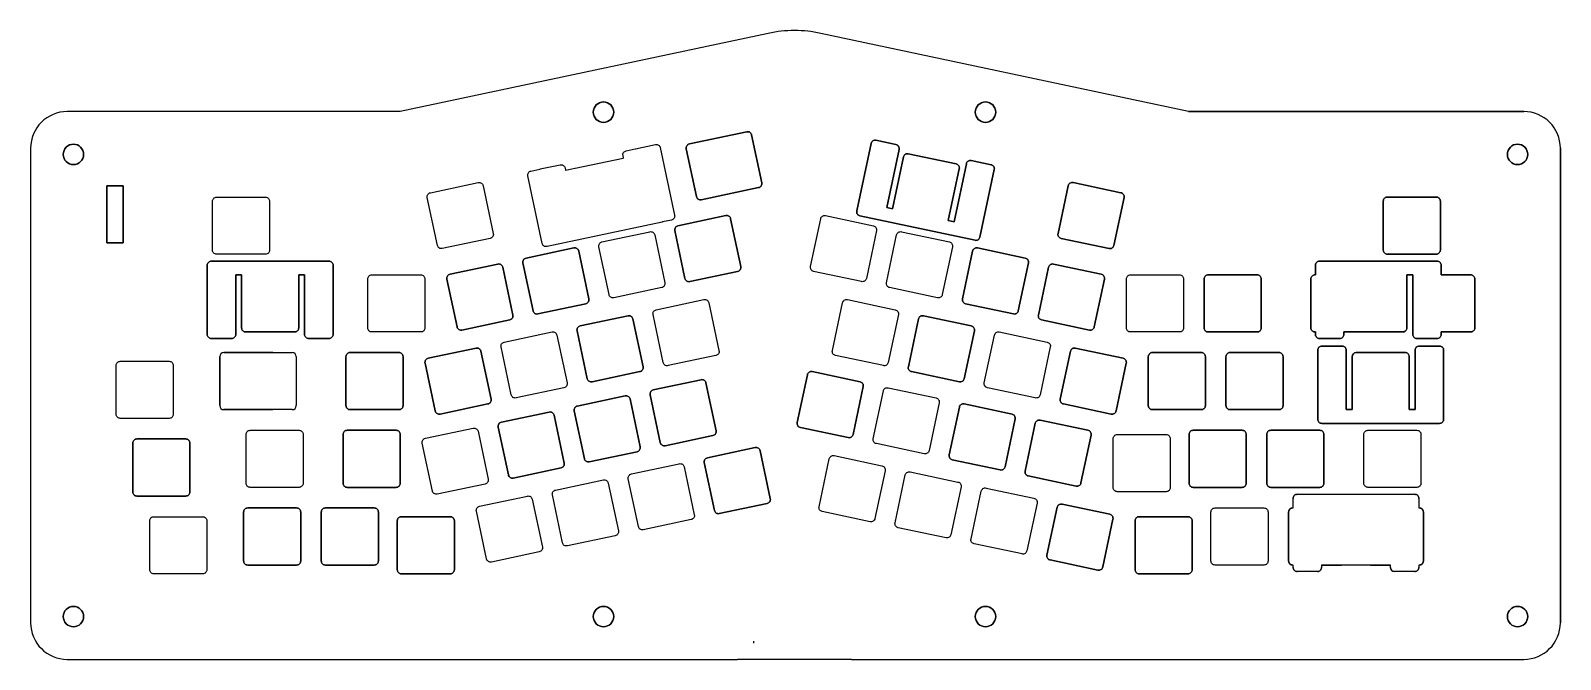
# Model space of a CAD drawing. Header units: millimetres. Extents: x 524 to 900, y -643 to -489.
import ezdxf

# ---------------------------------------------------------------- set-up
doc = ezdxf.new("R2010")
doc.units = ezdxf.units.MM
doc.layers.get('0').update_dxf_attribs({"linetype": 'CONTINUOUS'})

msp = doc.modelspace()

# ---------------------------------------------------------------- linework, layer by layer
for p, q in [((705.32, -489.44), (615.09, -508.62)), ((705.32, -489.44), (615.09, -508.62)), ((808.44, -508.62), (718.21, -489.44)), ((808.44, -508.62), (718.21, -489.44)), ((615.09, -508.62), (533.4, -508.62)), ((615.09, -508.62), (533.4, -508.62)), ((890.64, -508.62), (808.44, -508.62)), ((808.44, -508.62), (890.64, -508.62)), ((524.4, -517.62), (524.4, -633.96)), ((524.4, -517.62), (524.4, -633.96)), ((899.64, -633.96), (899.64, -517.62)), ((899.64, -517.62), (899.64, -633.96)), ((570.8, -580.72), (570.8, -568.72)), ((570.8, -568.72), (570.8, -580.72)), ((571.8, -567.72), (583.8, -567.72)), ((583.8, -567.72), (571.8, -567.72)), ((576.56, -567.72), (588.56, -567.72)), ((589.56, -568.72), (589.56, -580.72)), ((583.8, -581.72), (571.8, -581.72)), ((571.8, -581.72), (583.8, -581.72)), ((588.56, -581.72), (576.56, -581.72)), ((834.07, -605.82), (834.07, -603.47)), ((835.07, -602.47), (863.94, -602.47)), ((864.94, -603.47), (864.94, -605.82)), ((832.98, -618.82), (832.98, -606.82)), ((832.98, -606.82), (832.98, -618.82)), ((833.98, -605.82), (834.07, -605.82)), ((834.07, -605.82), (833.98, -605.82)), ((864.94, -605.82), (865.03, -605.82)), ((865.03, -605.82), (864.94, -605.82)), ((866.03, -606.82), (866.03, -618.82)), ((866.03, -618.82), (866.03, -606.82)), ((834.07, -619.82), (833.98, -619.82)), ((833.98, -619.82), (834.07, -619.82)), ((834.07, -620.41), (834.07, -619.82)), ((840.07, -621.41), (835.07, -621.41)), ((857.94, -619.82), (841.07, -619.82)), ((841.07, -619.82), (841.07, -620.41)), ((841.07, -619.82), (845.98, -619.82)), ((853.03, -619.82), (857.94, -619.82)), ((857.94, -620.41), (857.94, -619.82)), ((863.94, -621.41), (858.94, -621.41)), ((865.03, -619.82), (864.94, -619.82)), ((864.94, -619.82), (864.94, -620.41)), ((864.94, -619.82), (865.03, -619.82)), ((701.77, -638.96), (701.77, -638.46)), ((533.4, -642.96), (697.77, -642.96)), ((533.4, -642.96), (697.77, -642.96)), ((725.77, -642.96), (697.77, -642.96)), ((725.77, -642.96), (890.64, -642.96)), ((725.77, -642.96), (890.64, -642.96))]:
    msp.add_line(p, q)
for points in [[(703.74, -526.07), (701.25, -514.34, 0.414214), (700.06, -513.57), (686, -516.56, 0.414214), (685.23, -517.74), (687.72, -529.48, 0.414214), (688.91, -530.25), (702.97, -527.26, 0.414214)], [(701.25, -514.34), (703.74, -526.07, -0.414214), (702.97, -527.26), (688.91, -530.25, -0.414214), (687.72, -529.48), (685.23, -517.74, -0.414214), (686, -516.56), (700.06, -513.57, -0.414214)], [(649.33, -522.73, -0.023632), (649.42, -522.7), (654.31, -521.67, -0.414214), (655.5, -522.44), (655.62, -523.02, -0.023636), (655.71, -522.99), (657.91, -522.52, -0.023632), (658, -522.5), (669.74, -520.01, -0.023636), (669.84, -519.99), (669.71, -519.42, -0.414214), (670.48, -518.23), (672.68, -517.76, -0.023632), (672.78, -517.74), (677.67, -516.7, -0.414214), (678.85, -517.47), (682.37, -534.04, -0.414214), (681.6, -535.23), (679.4, -535.69, -0.023632), (679.31, -535.72), (651.07, -541.72, -0.414215), (649.88, -540.95), (646.36, -524.38, -0.414215), (647.13, -523.2)], [(649.33, -522.73, -0.023632), (649.42, -522.7), (654.31, -521.67, -0.414214), (655.5, -522.44), (655.62, -523.02, -0.023636), (655.71, -522.99), (657.91, -522.52, -0.023632), (658, -522.5), (669.74, -520.01, -0.023636), (669.84, -519.99), (669.71, -519.42, -0.414214), (670.48, -518.23), (672.68, -517.76, -0.023632), (672.78, -517.74), (677.67, -516.7, -0.414214), (678.85, -517.47), (682.37, -534.04, -0.414214), (681.6, -535.23), (679.4, -535.69, -0.023632), (679.31, -535.72), (651.07, -541.72, -0.414215), (649.88, -540.95), (646.36, -524.38, -0.414215), (647.13, -523.2)], [(760.01, -521.66), (755.12, -520.63, 0.414214), (753.93, -521.4), (750.9, -535.66), (749.49, -535.36), (752.19, -522.65, 0.414214), (751.42, -521.46), (739.69, -518.97, 0.414214), (738.5, -519.74), (735.8, -532.45), (734.39, -532.15), (737.42, -517.89, 0.414214), (736.65, -516.7), (731.76, -515.66, 0.414215), (730.58, -516.43), (727.05, -533, 0.414215), (727.82, -534.19), (756.07, -540.19, 0.414214), (757.25, -539.42), (760.78, -522.85, 0.414214)], [(755.12, -520.63), (760.01, -521.66, -0.414214), (760.78, -522.85), (757.25, -539.42, -0.414214), (756.07, -540.19), (727.82, -534.19, -0.414215), (727.05, -533), (730.58, -516.43, -0.414215), (731.76, -515.66), (736.65, -516.7, -0.414214), (737.42, -517.89), (734.39, -532.15), (735.8, -532.45), (738.5, -519.74, -0.414214), (739.69, -518.97), (751.42, -521.46, -0.414214), (752.19, -522.65), (749.49, -535.36), (750.9, -535.66), (753.93, -521.4, -0.414214)], [(621.7, -529.71, -0.414214), (622.47, -528.52), (634.21, -526.03, -0.414214), (635.4, -526.8), (637.89, -538.53, -0.414214), (637.12, -539.72), (625.39, -542.21, -0.414214), (624.2, -541.44)], [(621.7, -529.71, -0.414214), (622.47, -528.52), (634.21, -526.03, -0.414214), (635.4, -526.8), (637.89, -538.53, -0.414214), (637.12, -539.72), (625.39, -542.21, -0.414214), (624.2, -541.44)], [(778.91, -526.8), (776.41, -538.53, 0.414214), (777.18, -539.72), (788.92, -542.21, 0.414214), (790.11, -541.44), (792.6, -529.71, 0.414214), (791.83, -528.52), (780.1, -526.03, 0.414214)], [(776.41, -538.53), (778.91, -526.8, -0.414214), (780.1, -526.03), (791.83, -528.52, -0.414214), (792.6, -529.71), (790.11, -541.44, -0.414214), (788.92, -542.21), (777.18, -539.72, -0.414214)], [(570.02, -543.62, -0.414214), (569.02, -542.62), (569.02, -530.62, -0.414214), (570.02, -529.62), (582.02, -529.62, -0.414214), (583.02, -530.62), (583.02, -542.62, -0.414214), (582.02, -543.62)], [(570.02, -543.62, -0.414214), (569.02, -542.62), (569.02, -530.62, -0.414214), (570.02, -529.62), (582.02, -529.62, -0.414214), (583.02, -530.62), (583.02, -542.62, -0.414214), (582.02, -543.62)], [(870.19, -542.57), (870.19, -530.57, 0.414214), (869.19, -529.57), (857.19, -529.57, 0.414214), (856.19, -530.57), (856.19, -542.57, 0.414214), (857.19, -543.57), (869.19, -543.57, 0.414214)], [(870.19, -530.57), (870.19, -542.57, -0.414214), (869.19, -543.57), (857.19, -543.57, -0.414214), (856.19, -542.57), (856.19, -530.57, -0.414214), (857.19, -529.57), (869.19, -529.57, -0.414214)], [(698.6, -546.64), (696.11, -534.9, 0.414214), (694.92, -534.13), (683.19, -536.63, 0.414214), (682.42, -537.81), (684.91, -549.55, 0.414214), (686.1, -550.32), (697.83, -547.83, 0.414214)], [(696.11, -534.9), (698.6, -546.64, -0.414214), (697.83, -547.83), (686.1, -550.32, -0.414214), (684.91, -549.55), (682.42, -537.81, -0.414214), (683.19, -536.63), (694.92, -534.13, -0.414214)], [(716.47, -547.83, -0.414214), (715.7, -546.64), (718.2, -534.9, -0.414214), (719.38, -534.13), (731.12, -536.63, -0.414214), (731.89, -537.81), (729.4, -549.55, -0.414214), (728.21, -550.32)], [(716.47, -547.83, -0.414214), (715.7, -546.64), (718.2, -534.9, -0.414214), (719.38, -534.13), (731.12, -536.63, -0.414214), (731.89, -537.81), (729.4, -549.55, -0.414214), (728.21, -550.32)], [(663.78, -541.78, -0.414214), (664.55, -540.59), (676.29, -538.09, -0.414214), (677.48, -538.86), (679.97, -550.6, -0.414214), (679.2, -551.79), (667.46, -554.28, -0.414214), (666.28, -553.51)], [(663.78, -541.78, -0.414214), (664.55, -540.59), (676.29, -538.09, -0.414214), (677.48, -538.86), (679.97, -550.6, -0.414214), (679.2, -551.79), (667.46, -554.28, -0.414214), (666.28, -553.51)], [(736.83, -538.86, -0.414214), (738.02, -538.09), (749.76, -540.59, -0.414214), (750.53, -541.78), (748.03, -553.51, -0.414214), (746.85, -554.28), (735.11, -551.79, -0.414214), (734.34, -550.6)], [(736.83, -538.86, -0.414214), (738.02, -538.09), (749.76, -540.59, -0.414214), (750.53, -541.78), (748.03, -553.51, -0.414214), (746.85, -554.28), (735.11, -551.79, -0.414214), (734.34, -550.6)], [(648.83, -558.24), (660.57, -555.75, 0.414214), (661.34, -554.56), (658.84, -542.83, 0.414214), (657.66, -542.06), (645.92, -544.55, 0.414214), (645.15, -545.74), (647.64, -557.47, 0.414214)], [(660.57, -555.75), (648.83, -558.24, -0.414214), (647.64, -557.47), (645.15, -545.74, -0.414214), (645.92, -544.55), (657.66, -542.06, -0.414214), (658.84, -542.83), (661.34, -554.56, -0.414214)], [(753.74, -555.75), (765.48, -558.24, 0.414214), (766.67, -557.47), (769.16, -545.74, 0.414214), (768.39, -544.55), (756.65, -542.06, 0.414214), (755.47, -542.83), (752.97, -554.56, 0.414214)], [(765.48, -558.24), (753.74, -555.75, -0.414214), (752.97, -554.56), (755.47, -542.83, -0.414214), (756.65, -542.06), (768.39, -544.55, -0.414214), (769.16, -545.74), (766.67, -557.47, -0.414214)], [(590.16, -548.67), (591.6, -548.67), (591.6, -563.26, 0.414214), (592.6, -564.26), (597.6, -564.26, 0.414215), (598.6, -563.26), (598.6, -546.32, 0.414215), (597.6, -545.32), (568.72, -545.32, 0.414214), (567.72, -546.32), (567.72, -563.26, 0.414214), (568.72, -564.26), (573.72, -564.26, 0.414214), (574.72, -563.26), (574.72, -548.67), (576.16, -548.67), (576.16, -561.67, 0.414214), (577.16, -562.67), (589.16, -562.67, 0.414214), (590.16, -561.67)], [(591.6, -548.67), (590.16, -548.67), (590.16, -561.67, -0.414214), (589.16, -562.67), (577.16, -562.67, -0.414214), (576.16, -561.67), (576.16, -548.67), (574.72, -548.67), (574.72, -563.26, -0.414214), (573.72, -564.26), (568.72, -564.26, -0.414214), (567.72, -563.26), (567.72, -546.32, -0.414214), (568.72, -545.32), (597.6, -545.32, -0.414215), (598.6, -546.32), (598.6, -563.26, -0.414215), (597.6, -564.26), (592.6, -564.26, -0.414214), (591.6, -563.26)], [(626.51, -549.7), (629.01, -561.43, 0.414214), (630.2, -562.2), (641.93, -559.71, 0.414214), (642.7, -558.52), (640.21, -546.79, 0.414214), (639.02, -546.02), (627.28, -548.51, 0.414214)], [(629.01, -561.43), (626.51, -549.7, -0.414214), (627.28, -548.51), (639.02, -546.02, -0.414214), (640.21, -546.79), (642.7, -558.52, -0.414214), (641.93, -559.71), (630.2, -562.2, -0.414214)], [(772.37, -559.71), (784.11, -562.2, 0.414214), (785.3, -561.43), (787.79, -549.7, 0.414214), (787.02, -548.51), (775.29, -546.02, 0.414214), (774.1, -546.79), (771.6, -558.52, 0.414214)], [(784.11, -562.2), (772.37, -559.71, -0.414214), (771.6, -558.52), (774.1, -546.79, -0.414214), (775.29, -546.02), (787.02, -548.51, -0.414214), (787.79, -549.7), (785.3, -561.43, -0.414214)], [(838.44, -549.67), (838.44, -561.67, 0.414214), (839.44, -562.67), (839.53, -562.67), (839.53, -563.26, 0.414214), (840.53, -564.26), (845.53, -564.26, 0.414214), (846.53, -563.26), (846.53, -562.67), (860.97, -562.67, 0.414214), (861.97, -561.67), (861.97, -548.67), (863.41, -548.67), (863.41, -563.26, 0.414214), (864.41, -564.26), (869.41, -564.26, 0.414215), (870.41, -563.26), (870.41, -562.67), (877.64, -562.67, 0.414214), (878.64, -561.67), (878.64, -549.67, 0.414214), (877.64, -548.67), (870.41, -548.67), (870.41, -546.32, 0.414215), (869.41, -545.32), (840.53, -545.32, 0.414214), (839.53, -546.32), (839.53, -548.67), (839.44, -548.67, 0.414214)], [(838.44, -561.67), (838.44, -549.67, -0.414214), (839.44, -548.67), (839.53, -548.67), (839.53, -546.32, -0.414214), (840.53, -545.32), (869.41, -545.32, -0.414215), (870.41, -546.32), (870.41, -548.67), (877.64, -548.67, -0.414214), (878.64, -549.67), (878.64, -561.67, -0.414214), (877.64, -562.67), (870.41, -562.67), (870.41, -563.26, -0.414215), (869.41, -564.26), (864.41, -564.26, -0.414214), (863.41, -563.26), (863.41, -548.67), (861.97, -548.67), (861.97, -561.67, -0.414214), (860.97, -562.67), (846.53, -562.67), (846.53, -563.26, -0.414214), (845.53, -564.26), (840.53, -564.26, -0.414214), (839.53, -563.26), (839.53, -562.67), (839.44, -562.67, -0.414214)], [(620.11, -548.67, -0.414214), (621.11, -549.67), (621.11, -561.67, -0.414214), (620.11, -562.67), (608.11, -562.67, -0.414214), (607.11, -561.67), (607.11, -549.67, -0.414214), (608.11, -548.67)], [(620.11, -548.67, -0.414214), (621.11, -549.67), (621.11, -561.67, -0.414214), (620.11, -562.67), (608.11, -562.67, -0.414214), (607.11, -561.67), (607.11, -549.67, -0.414214), (608.11, -548.67)], [(793.2, -549.67, -0.414214), (794.2, -548.67), (806.2, -548.67, -0.414214), (807.2, -549.67), (807.2, -561.67, -0.414214), (806.2, -562.67), (794.2, -562.67, -0.414214), (793.2, -561.67)], [(793.2, -549.67, -0.414214), (794.2, -548.67), (806.2, -548.67, -0.414214), (807.2, -549.67), (807.2, -561.67, -0.414214), (806.2, -562.67), (794.2, -562.67, -0.414214), (793.2, -561.67)], [(813.25, -562.67), (825.25, -562.67, 0.414214), (826.25, -561.67), (826.25, -549.67, 0.414214), (825.25, -548.67), (813.25, -548.67, 0.414214), (812.25, -549.67), (812.25, -561.67, 0.414214)], [(825.25, -562.67), (813.25, -562.67, -0.414214), (812.25, -561.67), (812.25, -549.67, -0.414214), (813.25, -548.67), (825.25, -548.67, -0.414214), (826.25, -549.67), (826.25, -561.67, -0.414214)], [(693.25, -567.25, -0.414214), (692.48, -568.44), (680.75, -570.93, -0.414214), (679.56, -570.16), (677.07, -558.42, -0.414214), (677.84, -557.24), (689.57, -554.74, -0.414214), (690.76, -555.51)], [(693.25, -567.25, -0.414214), (692.48, -568.44), (680.75, -570.93, -0.414214), (679.56, -570.16), (677.07, -558.42, -0.414214), (677.84, -557.24), (689.57, -554.74, -0.414214), (690.76, -555.51)], [(736.48, -557.24, -0.414214), (737.25, -558.42), (734.76, -570.16, -0.414214), (733.57, -570.93), (721.83, -568.44, -0.414214), (721.06, -567.25), (723.56, -555.51, -0.414214), (724.74, -554.74)], [(736.48, -557.24, -0.414214), (737.25, -558.42), (734.76, -570.16, -0.414214), (733.57, -570.93), (721.83, -568.44, -0.414214), (721.06, -567.25), (723.56, -555.51, -0.414214), (724.74, -554.74)], [(658.43, -562.39), (660.93, -574.12, 0.414214), (662.11, -574.89), (673.85, -572.4, 0.414214), (674.62, -571.21), (672.13, -559.47, 0.414214), (670.94, -558.7), (659.2, -561.2, 0.414214)], [(660.93, -574.12), (658.43, -562.39, -0.414214), (659.2, -561.2), (670.94, -558.7, -0.414214), (672.13, -559.47), (674.62, -571.21, -0.414214), (673.85, -572.4), (662.11, -574.89, -0.414214)], [(753.39, -574.12), (755.89, -562.39, 0.414214), (755.12, -561.2), (743.38, -558.7, 0.414214), (742.19, -559.47), (739.7, -571.21, 0.414214), (740.47, -572.4), (752.21, -574.89, 0.414214)], [(755.89, -562.39), (753.39, -574.12, -0.414214), (752.21, -574.89), (740.47, -572.4, -0.414214), (739.7, -571.21), (742.19, -559.47, -0.414214), (743.38, -558.7), (755.12, -561.2, -0.414214)], [(655.99, -575.17, -0.414214), (655.22, -576.36), (643.48, -578.85, -0.414214), (642.29, -578.08), (639.8, -566.35, -0.414214), (640.57, -565.16), (652.31, -562.67, -0.414214), (653.49, -563.44)], [(655.99, -575.17, -0.414214), (655.22, -576.36), (643.48, -578.85, -0.414214), (642.29, -578.08), (639.8, -566.35, -0.414214), (640.57, -565.16), (652.31, -562.67, -0.414214), (653.49, -563.44)], [(773.75, -565.16, -0.414214), (774.52, -566.35), (772.03, -578.08, -0.414214), (770.84, -578.85), (759.1, -576.36, -0.414214), (758.33, -575.17), (760.83, -563.44, -0.414214), (762.01, -562.67)], [(773.75, -565.16, -0.414214), (774.52, -566.35), (772.03, -578.08, -0.414214), (770.84, -578.85), (759.1, -576.36, -0.414214), (758.33, -575.17), (760.83, -563.44, -0.414214), (762.01, -562.67)], [(621.16, -570.31), (623.66, -582.04, 0.414214), (624.85, -582.81), (636.58, -580.32, 0.414214), (637.35, -579.13), (634.86, -567.4, 0.414214), (633.67, -566.63), (621.93, -569.12, 0.414214)], [(623.66, -582.04), (621.16, -570.31, -0.414214), (621.93, -569.12), (633.67, -566.63, -0.414214), (634.86, -567.4), (637.35, -579.13, -0.414214), (636.58, -580.32), (624.85, -582.81, -0.414214)], [(792.38, -569.12), (780.65, -566.63, 0.414214), (779.46, -567.4), (776.96, -579.13, 0.414214), (777.73, -580.32), (789.47, -582.81, 0.414214), (790.66, -582.04), (793.15, -570.31, 0.414214)], [(780.65, -566.63), (792.38, -569.12, -0.414214), (793.15, -570.31), (790.66, -582.04, -0.414214), (789.47, -582.81), (777.73, -580.32, -0.414214), (776.96, -579.13), (779.46, -567.4, -0.414214)], [(841.12, -585.08), (870, -585.08, 0.414214), (871, -584.08), (871, -567.14, 0.414214), (870, -566.14), (865, -566.14, 0.414214), (864, -567.14), (864, -581.72), (862.56, -581.72), (862.56, -568.72, 0.414214), (861.56, -567.72), (849.56, -567.72, 0.414213), (848.56, -568.72), (848.56, -581.72), (847.12, -581.72), (847.12, -567.14, 0.414214), (846.12, -566.14), (841.12, -566.14, 0.414215), (840.12, -567.14), (840.12, -584.08, 0.414215)], [(870, -585.08), (841.12, -585.08, -0.414215), (840.12, -584.08), (840.12, -567.14, -0.414215), (841.12, -566.14), (846.12, -566.14, -0.414214), (847.12, -567.14), (847.12, -581.72), (848.56, -581.72), (848.56, -568.72, -0.414213), (849.56, -567.72), (861.56, -567.72, -0.414214), (862.56, -568.72), (862.56, -581.72), (864, -581.72), (864, -567.14, -0.414214), (865, -566.14), (870, -566.14, -0.414214), (871, -567.14), (871, -584.08, -0.414214)], [(559.4, -582.86, -0.414214), (558.4, -583.86), (546.4, -583.86, -0.414214), (545.4, -582.86), (545.4, -570.86, -0.414214), (546.4, -569.86), (558.4, -569.86, -0.414214), (559.4, -570.86)], [(559.4, -582.86, -0.414214), (558.4, -583.86), (546.4, -583.86, -0.414214), (545.4, -582.86), (545.4, -570.86, -0.414214), (546.4, -569.86), (558.4, -569.86, -0.414214), (559.4, -570.86)], [(615.76, -580.72), (615.76, -568.72, 0.414214), (614.76, -567.72), (602.76, -567.72, 0.414214), (601.76, -568.72), (601.76, -580.72, 0.414214), (602.76, -581.72), (614.76, -581.72, 0.414214)], [(615.76, -568.72), (615.76, -580.72, -0.414214), (614.76, -581.72), (602.76, -581.72, -0.414214), (601.76, -580.72), (601.76, -568.72, -0.414214), (602.76, -567.72), (614.76, -567.72, -0.414214)], [(812.56, -580.72), (812.56, -568.72, 0.414214), (811.56, -567.72), (799.56, -567.72, 0.414214), (798.56, -568.72), (798.56, -580.72, 0.414214), (799.56, -581.72), (811.56, -581.72, 0.414214)], [(812.56, -568.72), (812.56, -580.72, -0.414214), (811.56, -581.72), (799.56, -581.72, -0.414214), (798.56, -580.72), (798.56, -568.72, -0.414214), (799.56, -567.72), (811.56, -567.72, -0.414214)], [(817.61, -568.72), (817.61, -580.72, 0.414214), (818.61, -581.72), (830.61, -581.72, 0.414214), (831.61, -580.72), (831.61, -568.72, 0.414214), (830.61, -567.72), (818.61, -567.72, 0.414214)], [(817.61, -580.72), (817.61, -568.72, -0.414214), (818.61, -567.72), (830.61, -567.72, -0.414214), (831.61, -568.72), (831.61, -580.72, -0.414214), (830.61, -581.72), (818.61, -581.72, -0.414214)], [(726.14, -587.81), (728.63, -576.07, 0.414214), (727.86, -574.89), (716.12, -572.39, 0.414214), (714.94, -573.16), (712.44, -584.9, 0.414214), (713.21, -586.09), (724.95, -588.58, 0.414214)], [(728.63, -576.07), (726.14, -587.81, -0.414214), (724.95, -588.58), (713.21, -586.09, -0.414214), (712.44, -584.9), (714.94, -573.16, -0.414214), (716.12, -572.39), (727.86, -574.89, -0.414214)], [(692.55, -586.88), (690.06, -575.14, 0.414214), (688.87, -574.37), (677.14, -576.87, 0.414214), (676.37, -578.05), (678.86, -589.79, 0.414214), (680.05, -590.56), (691.78, -588.07, 0.414214)], [(690.06, -575.14), (692.55, -586.88, -0.414214), (691.78, -588.07), (680.05, -590.56, -0.414214), (678.86, -589.79), (676.37, -578.05, -0.414214), (677.14, -576.87), (688.87, -574.37, -0.414214)], [(733.57, -577.12, -0.414214), (734.76, -576.35), (746.5, -578.85, -0.414214), (747.27, -580.04), (744.77, -591.77, -0.414214), (743.59, -592.54), (731.85, -590.05, -0.414214), (731.08, -588.86)], [(733.57, -577.12, -0.414214), (734.76, -576.35), (746.5, -578.85, -0.414214), (747.27, -580.04), (744.77, -591.77, -0.414214), (743.59, -592.54), (731.85, -590.05, -0.414214), (731.08, -588.86)], [(657.73, -582.02), (660.23, -593.75, 0.414214), (661.41, -594.52), (673.15, -592.03, 0.414214), (673.92, -590.84), (671.43, -579.1, 0.414214), (670.24, -578.33), (658.5, -580.83, 0.414214)], [(660.23, -593.75), (657.73, -582.02, -0.414214), (658.5, -580.83), (670.24, -578.33, -0.414214), (671.43, -579.1), (673.92, -590.84, -0.414214), (673.15, -592.03), (661.41, -594.52, -0.414214)], [(752.21, -581.09), (749.71, -592.82, 0.414214), (750.48, -594.01), (762.22, -596.5, 0.414214), (763.41, -595.73), (765.9, -584, 0.414214), (765.13, -582.81), (753.39, -580.32, 0.414214)], [(749.71, -592.82), (752.21, -581.09, -0.414214), (753.39, -580.32), (765.13, -582.81, -0.414214), (765.9, -584), (763.41, -595.73, -0.414214), (762.22, -596.5), (750.48, -594.01, -0.414214)], [(655.29, -594.8), (652.79, -583.07, 0.414214), (651.61, -582.3), (639.87, -584.79, 0.414214), (639.1, -585.98), (641.59, -597.71, 0.414214), (642.78, -598.48), (654.52, -595.99, 0.414214)], [(652.79, -583.07), (655.29, -594.8, -0.414214), (654.52, -595.99), (642.78, -598.48, -0.414214), (641.59, -597.71), (639.1, -585.98, -0.414214), (639.87, -584.79), (651.61, -582.3, -0.414214)], [(769.11, -597.97), (780.85, -600.46, 0.414214), (782.04, -599.69), (784.53, -587.96, 0.414214), (783.76, -586.77), (772.03, -584.28, 0.414214), (770.84, -585.05), (768.34, -596.78, 0.414214)], [(780.85, -600.46), (769.11, -597.97, -0.414214), (768.34, -596.78), (770.84, -585.05, -0.414214), (772.03, -584.28), (783.76, -586.77, -0.414214), (784.53, -587.96), (782.04, -599.69, -0.414214)], [(550.47, -602.91), (562.47, -602.91, 0.414214), (563.47, -601.91), (563.47, -589.91, 0.414214), (562.47, -588.91), (550.47, -588.91, 0.414214), (549.47, -589.91), (549.47, -601.91, 0.414214)], [(562.47, -602.91), (550.47, -602.91, -0.414214), (549.47, -601.91), (549.47, -589.91, -0.414214), (550.47, -588.91), (562.47, -588.91, -0.414214), (563.47, -589.91), (563.47, -601.91, -0.414214)], [(577.25, -587.77, -0.414214), (578.25, -586.77), (590.25, -586.77, -0.414214), (591.25, -587.77), (591.25, -599.77, -0.414214), (590.25, -600.77), (578.25, -600.77, -0.414214), (577.25, -599.77)], [(577.25, -587.77, -0.414214), (578.25, -586.77), (590.25, -586.77, -0.414214), (591.25, -587.77), (591.25, -599.77, -0.414214), (590.25, -600.77), (578.25, -600.77, -0.414214), (577.25, -599.77)], [(601.06, -587.77), (601.06, -599.77, 0.414214), (602.06, -600.77), (614.06, -600.77, 0.414214), (615.06, -599.77), (615.06, -587.77, 0.414214), (614.06, -586.77), (602.06, -586.77, 0.414214)], [(601.06, -599.77), (601.06, -587.77, -0.414214), (602.06, -586.77), (614.06, -586.77, -0.414214), (615.06, -587.77), (615.06, -599.77, -0.414214), (614.06, -600.77), (602.06, -600.77, -0.414214)], [(632.97, -586.26, -0.414214), (634.16, -587.03), (636.65, -598.76, -0.414214), (635.88, -599.95), (624.15, -602.44, -0.414214), (622.96, -601.67), (620.46, -589.94, -0.414214), (621.23, -588.75)], [(632.97, -586.26, -0.414214), (634.16, -587.03), (636.65, -598.76, -0.414214), (635.88, -599.95), (624.15, -602.44, -0.414214), (622.96, -601.67), (620.46, -589.94, -0.414214), (621.23, -588.75)], [(802.94, -587.83, -0.414214), (803.94, -588.83), (803.94, -600.83, -0.414214), (802.94, -601.83), (790.94, -601.83, -0.414214), (789.94, -600.83), (789.94, -588.83, -0.414214), (790.94, -587.83)], [(802.94, -587.83, -0.414214), (803.94, -588.83), (803.94, -600.83, -0.414214), (802.94, -601.83), (790.94, -601.83, -0.414214), (789.94, -600.83), (789.94, -588.83, -0.414214), (790.94, -587.83)], [(821.57, -586.77), (809.57, -586.77, 0.414214), (808.57, -587.77), (808.57, -599.77, 0.414214), (809.57, -600.77), (821.57, -600.77, 0.414214), (822.57, -599.77), (822.57, -587.77, 0.414214)], [(809.57, -586.77), (821.57, -586.77, -0.414214), (822.57, -587.77), (822.57, -599.77, -0.414214), (821.57, -600.77), (809.57, -600.77, -0.414214), (808.57, -599.77), (808.57, -587.77, -0.414214)], [(841.62, -599.77), (841.62, -587.77, 0.414214), (840.62, -586.77), (828.62, -586.77, 0.414214), (827.62, -587.77), (827.62, -599.77, 0.414214), (828.62, -600.77), (840.62, -600.77, 0.414214)], [(841.62, -587.77), (841.62, -599.77, -0.414214), (840.62, -600.77), (828.62, -600.77, -0.414214), (827.62, -599.77), (827.62, -587.77, -0.414214), (828.62, -586.77), (840.62, -586.77, -0.414214)], [(851.44, -587.77, -0.414214), (852.44, -586.77), (864.44, -586.77, -0.414214), (865.44, -587.77), (865.44, -599.77, -0.414214), (864.44, -600.77), (852.44, -600.77, -0.414214), (851.44, -599.77)], [(851.44, -587.77, -0.414214), (852.44, -586.77), (864.44, -586.77, -0.414214), (865.44, -587.77), (865.44, -599.77, -0.414214), (864.44, -600.77), (852.44, -600.77, -0.414214), (851.44, -599.77)], [(705.83, -603.53), (703.34, -591.79, 0.414214), (702.15, -591.02), (690.42, -593.52, 0.414214), (689.65, -594.7), (692.14, -606.44, 0.414214), (693.33, -607.21), (705.06, -604.72, 0.414214)], [(703.34, -591.79), (705.83, -603.53, -0.414214), (705.06, -604.72), (693.33, -607.21, -0.414214), (692.14, -606.44), (689.65, -594.7, -0.414214), (690.42, -593.52), (702.15, -591.02, -0.414214)], [(674.69, -611.17, -0.414214), (673.51, -610.4), (671.01, -598.67, -0.414214), (671.78, -597.48), (683.52, -594.98, -0.414214), (684.71, -595.75), (687.2, -607.49, -0.414214), (686.43, -608.68)], [(674.69, -611.17, -0.414214), (673.51, -610.4), (671.01, -598.67, -0.414214), (671.78, -597.48), (683.52, -594.98, -0.414214), (684.71, -595.75), (687.2, -607.49, -0.414214), (686.43, -608.68)], [(720.3, -593.77, -0.414214), (721.48, -593), (733.22, -595.5, -0.414214), (733.99, -596.68), (731.5, -608.42, -0.414214), (730.31, -609.19), (718.57, -606.7, -0.414214), (717.8, -605.51)], [(720.3, -593.77, -0.414214), (721.48, -593), (733.22, -595.5, -0.414214), (733.99, -596.68), (731.5, -608.42, -0.414214), (730.31, -609.19), (718.57, -606.7, -0.414214), (717.8, -605.51)], [(652.38, -602.63, -0.414214), (653.15, -601.44), (664.89, -598.95, -0.414214), (666.07, -599.72), (668.57, -611.45, -0.414214), (667.8, -612.64), (656.06, -615.13, -0.414214), (654.87, -614.36)], [(652.38, -602.63, -0.414214), (653.15, -601.44), (664.89, -598.95, -0.414214), (666.07, -599.72), (668.57, -611.45, -0.414214), (667.8, -612.64), (656.06, -615.13, -0.414214), (654.87, -614.36)], [(751.86, -599.46, -0.414214), (752.63, -600.65), (750.13, -612.38, -0.414214), (748.95, -613.15), (737.21, -610.66, -0.414214), (736.44, -609.47), (738.93, -597.73, -0.414214), (740.12, -596.96)], [(751.86, -599.46, -0.414214), (752.63, -600.65), (750.13, -612.38, -0.414214), (748.95, -613.15), (737.21, -610.66, -0.414214), (736.44, -609.47), (738.93, -597.73, -0.414214), (740.12, -596.96)], [(649.93, -615.41, -0.414214), (649.16, -616.6), (637.43, -619.09, -0.414214), (636.24, -618.32), (633.74, -606.59, -0.414214), (634.51, -605.4), (646.25, -602.91, -0.414214), (647.44, -603.68)], [(649.93, -615.41, -0.414214), (649.16, -616.6), (637.43, -619.09, -0.414214), (636.24, -618.32), (633.74, -606.59, -0.414214), (634.51, -605.4), (646.25, -602.91, -0.414214), (647.44, -603.68)], [(770.49, -603.42, -0.414214), (771.26, -604.61), (768.77, -616.34, -0.414214), (767.58, -617.11), (755.84, -614.62, -0.414214), (755.07, -613.43), (757.57, -601.7, -0.414214), (758.75, -600.93)], [(770.49, -603.42, -0.414214), (771.26, -604.61), (768.77, -616.34, -0.414214), (767.58, -617.11), (755.84, -614.62, -0.414214), (755.07, -613.43), (757.57, -601.7, -0.414214), (758.75, -600.93)], [(832.98, -606.82, -0.414214), (833.98, -605.82), (834.07, -605.82), (834.07, -603.47, -0.414214), (835.07, -602.47), (863.94, -602.47, -0.414215), (864.94, -603.47), (864.94, -605.82), (865.03, -605.82, -0.414214), (866.03, -606.82), (866.03, -618.82, -0.414214), (865.03, -619.82), (864.94, -619.82), (864.94, -620.41, -0.414215), (863.94, -621.41), (858.94, -621.41, -0.414214), (857.94, -620.41), (857.94, -619.82), (841.07, -619.82), (841.07, -620.41, -0.414214), (840.07, -621.41), (835.07, -621.41, -0.414214), (834.07, -620.41), (834.07, -619.82), (833.98, -619.82, -0.414214), (832.98, -618.82)], [(577.65, -619.82), (589.65, -619.82, 0.414214), (590.65, -618.82), (590.65, -606.82, 0.414214), (589.65, -605.82), (577.65, -605.82, 0.414214), (576.65, -606.82), (576.65, -618.82, 0.414214)], [(589.65, -619.82), (577.65, -619.82, -0.414214), (576.65, -618.82), (576.65, -606.82, -0.414214), (577.65, -605.82), (589.65, -605.82, -0.414214), (590.65, -606.82), (590.65, -618.82, -0.414214)], [(595.7, -606.82), (595.7, -618.82, 0.414214), (596.7, -619.82), (608.7, -619.82, 0.414214), (609.7, -618.82), (609.7, -606.82, 0.414214), (608.7, -605.82), (596.7, -605.82, 0.414214)], [(595.7, -618.82), (595.7, -606.82, -0.414214), (596.7, -605.82), (608.7, -605.82, -0.414214), (609.7, -606.82), (609.7, -618.82, -0.414214), (608.7, -619.82), (596.7, -619.82, -0.414214)], [(776.2, -605.66), (773.7, -617.39, 0.414214), (774.47, -618.58), (786.21, -621.07, 0.414214), (787.4, -620.3), (789.89, -608.57, 0.414214), (789.12, -607.38), (777.39, -604.89, 0.414214)], [(773.7, -617.39), (776.2, -605.66, -0.414214), (777.39, -604.89), (789.12, -607.38, -0.414214), (789.89, -608.57), (787.4, -620.3, -0.414214), (786.21, -621.07), (774.47, -618.58, -0.414214)], [(827.93, -618.82, -0.414214), (826.93, -619.82), (814.93, -619.82, -0.414214), (813.93, -618.82), (813.93, -606.82, -0.414214), (814.93, -605.82), (826.93, -605.82, -0.414214), (827.93, -606.82)], [(827.93, -618.82, -0.414214), (826.93, -619.82), (814.93, -619.82, -0.414214), (813.93, -618.82), (813.93, -606.82, -0.414214), (814.93, -605.82), (826.93, -605.82, -0.414214), (827.93, -606.82)], [(814.93, -605.82), (826.93, -605.82, -0.414214), (827.93, -606.82), (827.93, -618.82, -0.414214), (826.93, -619.82), (814.93, -619.82, -0.414214), (813.93, -618.82), (813.93, -606.82, -0.414214)], [(566.63, -607.96, -0.414214), (567.63, -608.96), (567.63, -620.96, -0.414214), (566.63, -621.96), (554.63, -621.96, -0.414214), (553.63, -620.96), (553.63, -608.96, -0.414214), (554.63, -607.96)], [(566.63, -607.96, -0.414214), (567.63, -608.96), (567.63, -620.96, -0.414214), (566.63, -621.96), (554.63, -621.96, -0.414214), (553.63, -620.96), (553.63, -608.96, -0.414214), (554.63, -607.96)], [(615.34, -621.96), (627.34, -621.96, 0.414214), (628.34, -620.96), (628.34, -608.96, 0.414214), (627.34, -607.96), (615.34, -607.96, 0.414214), (614.34, -608.96), (614.34, -620.96, 0.414214)], [(627.34, -621.96), (615.34, -621.96, -0.414214), (614.34, -620.96), (614.34, -608.96, -0.414214), (615.34, -607.96), (627.34, -607.96, -0.414214), (628.34, -608.96), (628.34, -620.96, -0.414214)], [(796.3, -621.96), (808.3, -621.96, 0.414214), (809.3, -620.96), (809.3, -608.96, 0.414214), (808.3, -607.96), (796.3, -607.96, 0.414214), (795.3, -608.96), (795.3, -620.96, 0.414214)], [(808.3, -621.96), (796.3, -621.96, -0.414214), (795.3, -620.96), (795.3, -608.96, -0.414214), (796.3, -607.96), (808.3, -607.96, -0.414214), (809.3, -608.96), (809.3, -620.96, -0.414214)]]:
    msp.add_lwpolyline(points, format="xyb", close=True)
for points in [[(547.12, -526.84), (543.12, -526.84), (543.12, -540.84), (547.12, -540.84)], [(543.12, -526.84), (547.12, -526.84), (547.12, -540.84), (543.12, -540.84)]]:
    msp.add_lwpolyline(points, close=True)
at = {"extrusion": (0, 0, -1)}
for centre in [(-664.92, -508.77), (-758.62, -508.77), (-534.9, -519.12), (-889.14, -519.12), (-534.9, -632.46), (-664.92, -632.46), (-758.62, -632.46), (-889.14, -632.46)]:
    msp.add_circle(centre, 2.5, dxfattribs=at)
for centre in [(664.92, -508.77), (758.62, -508.77), (534.9, -519.12), (889.14, -519.12), (534.9, -632.46), (664.92, -632.46), (758.62, -632.46), (889.14, -632.46)]:
    msp.add_circle(centre, 2.5)
for centre, radius, start, end in [((711.77, -519.76), 31, 78, 102), ((711.77, -519.76), 31, 78, 102), ((533.4, -517.62), 9, 90, 180), ((533.4, -517.62), 9, 90, 180), ((890.64, -517.62), 9, 0, 90), ((890.64, -517.62), 9, 0, 90), ((571.8, -568.72), 1, 90, 180), ((571.8, -568.72), 1, 90, 180), ((588.56, -568.72), 1, 0, 90), ((571.8, -580.72), 1, 180, 270), ((571.8, -580.72), 1, 180, 270), ((588.56, -580.72), 1, -90, 0), ((835.07, -603.47), 1, 90, 180.0001), ((863.94, -603.47), 1, -0.0001, 90.0001), ((833.98, -606.82), 1, 90, 180), ((833.98, -606.82), 1, 90, 180), ((865.03, -606.82), 1, 0, 90), ((865.03, -606.82), 1, 0, 90), ((833.98, -618.82), 1, 180, 270), ((833.98, -618.82), 1, 180, 270), ((865.03, -618.82), 1, -90, 0), ((865.03, -618.82), 1, -90, 0), ((835.07, -620.41), 1, 179.9999, 270), ((840.07, -620.41), 1, -90, 0.0001), ((858.94, -620.41), 1, 179.9999, 269.9999), ((863.94, -620.41), 1, -90.0001, 0.0001), ((533.4, -633.96), 9, 180, 270), ((533.4, -633.96), 9, 180, 270), ((890.64, -633.96), 9, -90, 0), ((890.64, -633.96), 9, -90, 0)]:
    msp.add_arc(centre, radius, start, end)

doc.saveas('drawing.dxf')
